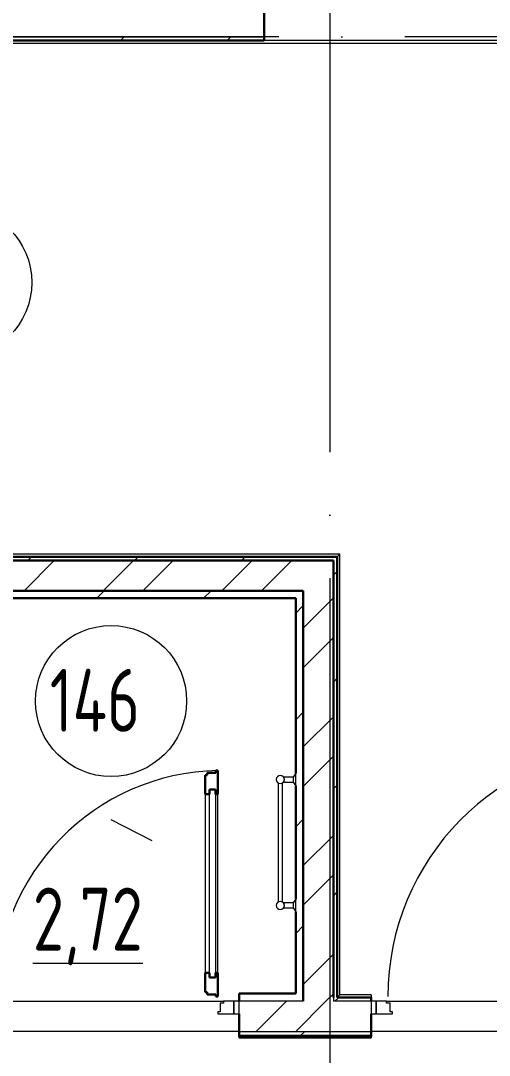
# Model space of a CAD drawing. Header units: millimetres. Extents: x -421858 to 614926, y -468665 to 141641.
# Drawn here: x -41835 to -39974, y 22813 to 26922 of the extents above; entities that cross this region are included whole.
import ezdxf

# ---------------------------------------------------------------- set-up
doc = ezdxf.new("R2010")
doc.units = ezdxf.units.MM
doc.linetypes.add('ADSK_Линия сетки', pattern=[25, 20, -2.5, 0, -2.5])
for name, color, linetype, lineweight in [('Двери', 252, 'Continuous', 9), ('Марки помещений', 252, 'Continuous', 20), ('Ограждение', 252, 'Continuous', 9), ('Оси', 252, 'Continuous', 9), ('Сантехника', 252, 'Continuous', 9), ('Стены внутренние', 7, 'Continuous', 18), ('Стены наружные', 7, 'Continuous', 18), ('Стены штриховка', 252, 'Continuous', 9)]:
    doc.layers.add(name, color=color, linetype=linetype, lineweight=lineweight)
doc.layers.add('Двери открывание', color=7, linetype='Continuous', lineweight=9, true_color=0xc0c0c0)
doc.styles.add('GOST Common_3', font='', dxfattribs={"height": 3.5})
doc.styles.get('GOST Common_3').set_extended_font_data('GOST 2.304 type A')

# ---------------------------------------------------------------- blocks, each defined once
blk = doc.blocks.new('1 этаж')
at = {"layer": 'Ограждение', "true_color": 0x636466}
h = blk.add_hatch(dxfattribs=at)
h.set_pattern_fill('FP_27', color=251, style=0, pattern_type=2)
h.set_pattern_definition([(0, (-32131.8, 98), (0, 600), []), (90, (-32131.8, 98), (-600, 4e-14), [])])
h.paths.add_polyline_path([(-40937.5, 22883.3), (-40442.8, 22883.3), (-40442.8, 22888.3), (-40967.8, 22888.3), (-40967.8, 22883.3)])
at = {"layer": 'Двери', "color": 251, "lineweight": 30, "true_color": 0x636466}
for p, q in [((-41093.8, 23926.3), (-41101.8, 23926.3)), ((-41101.8, 23926.3), (-41101.8, 23850.3)), ((-41059.8, 23935.3), (-41093.8, 23935.3)), ((-41093.8, 23935.3), (-41093.8, 23926.3)), ((-41051.8, 23944.3), (-41059.8, 23944.3)), ((-41059.8, 23944.3), (-41059.8, 23935.3)), ((-41051.8, 23850.3), (-41051.8, 23944.3)), ((-41101.8, 23850.3), (-41084.8, 23850.3)), ((-41084.8, 23850.3), (-41084.8, 23868.3)), ((-41084.8, 23868.3), (-41060.8, 23868.3)), ((-41060.8, 23868.3), (-41060.8, 23850.3)), ((-41060.8, 23850.3), (-41051.8, 23850.3)), ((-41101.8, 23140.3), (-41101.8, 23064.3)), ((-41101.8, 23140.3), (-41084.8, 23140.3)), ((-41084.8, 23140.3), (-41084.8, 23122.3)), ((-41060.8, 23140.3), (-41051.8, 23140.3)), ((-41060.8, 23122.3), (-41060.8, 23140.3)), ((-41051.8, 23046.3), (-41051.8, 23140.3)), ((-41084.8, 23122.3), (-41060.8, 23122.3)), ((-41101.8, 23064.3), (-41093.8, 23064.3)), ((-41093.8, 23064.3), (-41093.8, 23055.3)), ((-41093.8, 23055.3), (-41059.8, 23055.3)), ((-41059.8, 23055.3), (-41059.8, 23046.3)), ((-41059.8, 23046.3), (-41051.8, 23046.3))]:
    blk.add_line(p, q, dxfattribs=at)
at = {"layer": 'Двери', "color": 251, "true_color": 0x636466}
for p, q in [((-41101.8, 23850.3), (-41101.8, 23140.3)), ((-41084.8, 23122.3), (-41084.8, 23868.3)), ((-41084.8, 23868.3), (-41060.8, 23868.3)), ((-41060.8, 23868.3), (-41060.8, 23122.3)), ((-41051.8, 23140.3), (-41051.8, 23850.3)), ((-41060.8, 23122.3), (-41084.8, 23122.3)), ((-41028.8, 23020.3), (-41042.8, 23020.3)), ((-41042.8, 23020.3), (-41042.8, 22986.3)), ((-41028.8, 23028.3), (-41028.8, 23020.3)), ((-40987.8, 23028.3), (-41028.8, 23028.3)), ((-40967.8, 23028.3), (-40987.8, 23028.3)), ((-40987.8, 23028.3), (-40987.8, 22978.3)), ((-40987.8, 22978.3), (-40987.8, 23028.3)), ((-40967.8, 22978.3), (-40967.8, 23028.3)), ((-40442.8, 23028.3), (-40442.8, 22978.3)), ((-40422.8, 23028.3), (-40442.8, 23028.3)), ((-40422.8, 22978.3), (-40422.8, 23028.3)), ((-40381.8, 23028.3), (-40422.8, 23028.3)), ((-40422.8, 23028.3), (-40422.8, 22978.3)), ((-40381.8, 23020.3), (-40381.8, 23028.3)), ((-40367.8, 23020.3), (-40381.8, 23020.3)), ((-40367.8, 22986.3), (-40367.8, 23020.3)), ((-41042.8, 22986.3), (-41051.8, 22986.3)), ((-41051.8, 22986.3), (-41051.8, 22978.3)), ((-41051.8, 22978.3), (-40987.8, 22978.3)), ((-40987.8, 22978.3), (-40967.8, 22978.3)), ((-40442.8, 22978.3), (-40422.8, 22978.3)), ((-40422.8, 22978.3), (-40358.8, 22978.3)), ((-40358.8, 22986.3), (-40367.8, 22986.3)), ((-40358.8, 22978.3), (-40358.8, 22986.3))]:
    blk.add_line(p, q, dxfattribs=at)
at = {"layer": 'Двери открывание', "color": 251, "true_color": 0x636466}
for centre, radius, start in [((-39378.8, 23046.3), 998, 91.0334), ((-41033.8, 23046.3), 898, 91.1485)]:
    blk.add_arc(centre, radius, start, 180, dxfattribs=at)
at = {"layer": 'Марки помещений', "color": 251, "true_color": 0x636466}
blk.add_line((-41312.9, 23664.9), (-41475.8, 23748.8), dxfattribs=at)
for centre in [(-42090.9, 25882.5), (-41475.8, 24220.2)]:
    blk.add_circle(centre, 300, dxfattribs=at)
at = {"layer": 'Ограждение', "color": 251, "true_color": 0x636466}
for p, q in [((-44322.8, 26833.3), (-39092.8, 26833.3)), ((-40567.8, 24803.3), (-44322.8, 24803.3)), ((-40577.8, 24793.3), (-40567.8, 24803.3)), ((-40567.8, 23053.3), (-40567.8, 24803.3)), ((-40577.8, 23043.3), (-40567.8, 23053.3)), ((-40442.8, 23053.3), (-40567.8, 23053.3)), ((-40442.8, 23053.3), (-40442.8, 23043.3)), ((-40967.8, 22883.3), (-40967.8, 22888.3)), ((-40442.8, 22888.3), (-40442.8, 22883.3)), ((-40967.8, 22883.3), (-40442.8, 22883.3))]:
    blk.add_line(p, q, dxfattribs=at)
at = {"layer": 'Оси', "color": 251, "linetype": 'ADSK_Линия сетки', "ltscale": 100, "true_color": 0x636466}
for p, q in [((-40607.8, 32208.9), (-40607.8, 10958.3)), ((-807.8, 26858.3), (-72530.1, 26858.3))]:
    blk.add_line(p, q, dxfattribs=at)
at = {"layer": 'Сантехника', "color": 251, "true_color": 0x636466}
for p, q in [((-40752.8, 23918.3), (-40791.3, 23918.3)), ((-40742.8, 23933.3), (-40752.8, 23918.3)), ((-40742.8, 23933.3), (-40752.8, 23918.3)), ((-40752.8, 23918.3), (-40752.8, 23898.3)), ((-40742.8, 23883.3), (-40742.8, 23933.3)), ((-40812.8, 23895.6), (-40812.8, 23420.9)), ((-40794.8, 23421.4), (-40794.8, 23895.6)), ((-40791.3, 23898.3), (-40752.8, 23898.3)), ((-40752.8, 23898.3), (-40742.8, 23883.3)), ((-40742.8, 23433.3), (-40752.8, 23418.3)), ((-40742.8, 23433.3), (-40752.8, 23418.3)), ((-40742.8, 23383.3), (-40742.8, 23433.3)), ((-40752.8, 23418.3), (-40791.3, 23418.3)), ((-40791.3, 23398.3), (-40752.8, 23398.3)), ((-40752.8, 23418.3), (-40752.8, 23398.3)), ((-40752.8, 23398.3), (-40742.8, 23383.3))]:
    blk.add_line(p, q, dxfattribs=at)
for centre, start, end in [((-40803.8, 23908.3), 90, 270), ((-40803.8, 23908.3), 270, 90), ((-40803.8, 23408.3), 90, 270), ((-40803.8, 23408.3), 270, 90)]:
    blk.add_arc(centre, 16, start, end, dxfattribs=at)
for points, knots in [([(-40788.6, 23913.3), (-40788.9, 23914.1), (-40789.2, 23914.9), (-40789.7, 23915.8), (-40790, 23916.3), (-40790.3, 23916.9), (-40790.6, 23917.4), (-40790.8, 23917.6), (-40790.9, 23917.7), (-40791.1, 23918), (-40791.2, 23918.2), (-40791.3, 23918.3), (-40791.3, 23918.3)], [0.6666667, 0.6666667, 0.6666667, 0.6666667, 0.75, 0.7708333, 0.7916667, 0.8333333, 0.875, 0.8854167, 0.8958333, 0.9166667, 0.9583333, 1, 1, 1, 1]), ([(-40790.8, 23898.9), (-40790.8, 23899), (-40790.6, 23899.2), (-40790.3, 23899.6), (-40790, 23900.1), (-40789.5, 23901.1), (-40788.8, 23902.6), (-40788.2, 23904.8), (-40787.9, 23906.4), (-40787.8, 23907.5), (-40787.8, 23908)], [0.1111111, 0.1111111, 0.1111111, 0.1111111, 0.1388889, 0.1666667, 0.1944444, 0.2222222, 0.3333333, 0.3888889, 0.4444444, 0.4925448, 0.4925448, 0.4925448, 0.4925448]), ([(-40788.6, 23413.3), (-40788.9, 23414.1), (-40789.2, 23414.9), (-40789.7, 23415.8), (-40790, 23416.3), (-40790.3, 23416.9), (-40790.6, 23417.4), (-40790.8, 23417.6), (-40790.9, 23417.7), (-40791.1, 23418), (-40791.2, 23418.2), (-40791.3, 23418.3), (-40791.3, 23418.3)], [0.6666667, 0.6666667, 0.6666667, 0.6666667, 0.75, 0.7708333, 0.7916667, 0.8333333, 0.875, 0.8854167, 0.8958333, 0.9166667, 0.9583333, 1, 1, 1, 1]), ([(-40791.3, 23398.3), (-40791.3, 23398.3), (-40791.2, 23398.4), (-40791, 23398.6), (-40790.8, 23398.9), (-40790.6, 23399.2), (-40790.3, 23399.6), (-40790, 23400.1), (-40789.5, 23401.1), (-40788.8, 23402.6), (-40788.2, 23404.8), (-40787.9, 23406.3), (-40787.8, 23407.4), (-40787.8, 23407.9)], [0, 0, 0, 0, 0.0555556, 0.0833333, 0.1111111, 0.1388889, 0.1666667, 0.1944444, 0.2222222, 0.3333333, 0.3888889, 0.4444444, 0.4884465, 0.4884465, 0.4884465, 0.4884465])]:
    blk.add_open_spline(points, degree=3, knots=knots, dxfattribs=at)
for points in [[(-40787.9, 23910.1), (-40788, 23910.6), (-40788.1, 23911.2), (-40788.2, 23911.8)], [(-40787.9, 23410.1), (-40788, 23410.6), (-40788.1, 23411.2), (-40788.2, 23411.8)]]:
    blk.add_open_spline(points, degree=3, dxfattribs=at)
at = {"layer": 'Стены внутренние', "color": 251, "lineweight": 30, "true_color": 0x636466}
blk.add_line((-40867.8, 26858.3), (-40867.8, 27408.3), dxfattribs=at)
at = {"layer": 'Стены внутренние', "color": 251, "true_color": 0x636466}
blk.add_line((-41987.8, 26858.3), (-40867.8, 26858.3), dxfattribs=at)
at = {"layer": 'Стены наружные', "color": 251, "lineweight": 30, "true_color": 0x636466}
for p, q in [((-41987.8, 26843.3), (-40867.8, 26843.3)), ((-40867.8, 26843.3), (-40867.8, 26858.3)), ((-40592.8, 24778.3), (-44347.8, 24778.3)), ((-40577.8, 24793.3), (-44332.8, 24793.3)), ((-40592.8, 23043.3), (-40592.8, 24778.3)), ((-40577.8, 23043.3), (-40577.8, 24793.3)), ((-42502.8, 24658.3), (-40712.8, 24658.3)), ((-40712.8, 24658.3), (-40712.8, 23028.3)), ((-42472.8, 24628.3), (-40742.8, 24628.3)), ((-40742.8, 24628.3), (-40742.8, 23933.3)), ((-40742.8, 23883.3), (-40742.8, 23433.3)), ((-40742.8, 23383.3), (-40742.8, 23058.3)), ((-40742.8, 23058.3), (-40967.8, 23058.3)), ((-40967.8, 23058.3), (-40967.8, 23028.3)), ((-40442.8, 23043.3), (-40577.8, 23043.3)), ((-40442.8, 23028.3), (-40442.8, 23043.3)), ((-40967.8, 22978.3), (-40967.8, 22888.3)), ((-40442.8, 22888.3), (-40442.8, 22978.3)), ((-40967.8, 22888.3), (-40442.8, 22888.3))]:
    blk.add_line(p, q, dxfattribs=at)
at = {"layer": 'Стены наружные', "color": 251, "linetype": 'Continuous', "lineweight": 9, "true_color": 0x636466}
for p, q in [((-41439, 26843.3), (-41424, 26858.3)), ((-41014.7, 26843.3), (-40999.7, 26858.3)), ((-41821.2, 24658.3), (-41701.2, 24778.3)), ((-41806.9, 24778.3), (-41791.9, 24793.3)), ((-41506.9, 24658.3), (-41386.9, 24778.3)), ((-41382.7, 24778.3), (-41367.7, 24793.3)), ((-41349.8, 24658.3), (-41229.8, 24778.3)), ((-41035.5, 24658.3), (-40915.5, 24778.3)), ((-40958.4, 24778.3), (-40943.4, 24793.3)), ((-40878.3, 24658.3), (-40758.3, 24778.3)), ((-40592.8, 24719.6), (-40577.8, 24734.6)), ((-41532.7, 24628.3), (-41502.7, 24658.3)), ((-41108.4, 24628.3), (-41078.4, 24658.3)), ((-40712.8, 24509.5), (-40592.8, 24629.5)), ((-40742.8, 24569.6), (-40712.8, 24599.6)), ((-40712.8, 24352.3), (-40592.8, 24472.3)), ((-40592.8, 24295.4), (-40577.8, 24310.4)), ((-40742.8, 24145.4), (-40712.8, 24175.4)), ((-40712.8, 24038), (-40592.8, 24158)), ((-40712.8, 23880.8), (-40592.8, 24000.8)), ((-40592.8, 23871.1), (-40577.8, 23886.1)), ((-40742.8, 23721.1), (-40712.8, 23751.1)), ((-40712.8, 23566.5), (-40592.8, 23686.5)), ((-40712.8, 23409.4), (-40592.8, 23529.4)), ((-40592.8, 23446.8), (-40577.8, 23461.8)), ((-40742.8, 23296.8), (-40712.8, 23326.8)), ((-40712.8, 23095.1), (-40592.8, 23215.1)), ((-40622.5, 23028.3), (-40592.8, 23057.9)), ((-40899.6, 22908.3), (-40779.6, 23028.3)), ((-40742.5, 22908.3), (-40622.5, 23028.3)), ((-40587.1, 23028.3), (-40572.1, 23043.3)), ((-40939.2, 22888.3), (-40934.2, 22893.3)), ((-40868.5, 22888.3), (-40863.5, 22893.3)), ((-40797.8, 22888.3), (-40792.8, 22893.3)), ((-40727.1, 22888.3), (-40722.1, 22893.3)), ((-40722.1, 22893.3), (-40707.1, 22908.3)), ((-40656.4, 22888.3), (-40651.4, 22893.3)), ((-40585.7, 22888.3), (-40580.7, 22893.3)), ((-40515, 22888.3), (-40510, 22893.3)), ((-40444.3, 22888.3), (-40442.8, 22889.7))]:
    blk.add_line(p, q, dxfattribs=at)
at = {"layer": 'Стены наружные', "color": 251, "true_color": 0x636466}
for p, q in [((-39167.8, 26843.3), (-40867.8, 26843.3)), ((-41936.8, 23028.3), (-41028.8, 23028.3)), ((-40381.8, 23028.3), (-39373.8, 23028.3)), ((-40967.8, 22908.3), (-41997.8, 22908.3)), ((-39312.8, 22908.3), (-40442.8, 22908.3))]:
    blk.add_line(p, q, dxfattribs=at)
at = {"layer": 'Стены штриховка', "color": 251, "true_color": 0x636466}
for p, q in [((-40712.8, 23028.3), (-40967.8, 23028.3)), ((-40592.8, 23043.3), (-40592.8, 23028.3)), ((-40442.8, 23028.3), (-40592.8, 23028.3)), ((-40967.8, 22908.3), (-40442.8, 22908.3)), ((-40967.8, 22893.3), (-40442.8, 22893.3))]:
    blk.add_line(p, q, dxfattribs=at)
at = {"layer": 'Марки помещений', "color": 251, "true_color": 0x636466, "style": 'GOST Common_3', "width": 0.9}
for s, p in [('146', (-41719.3, 24097.9)), ('%%U2,72', (-41786.6, 23229))]:
    blk.add_text(s, height=250, dxfattribs=at).set_placement(p)

msp = doc.modelspace()

# ---------------------------------------------------------------- block references
msp.add_blockref('1 этаж', (0, 0))

doc.saveas('drawing.dxf')
